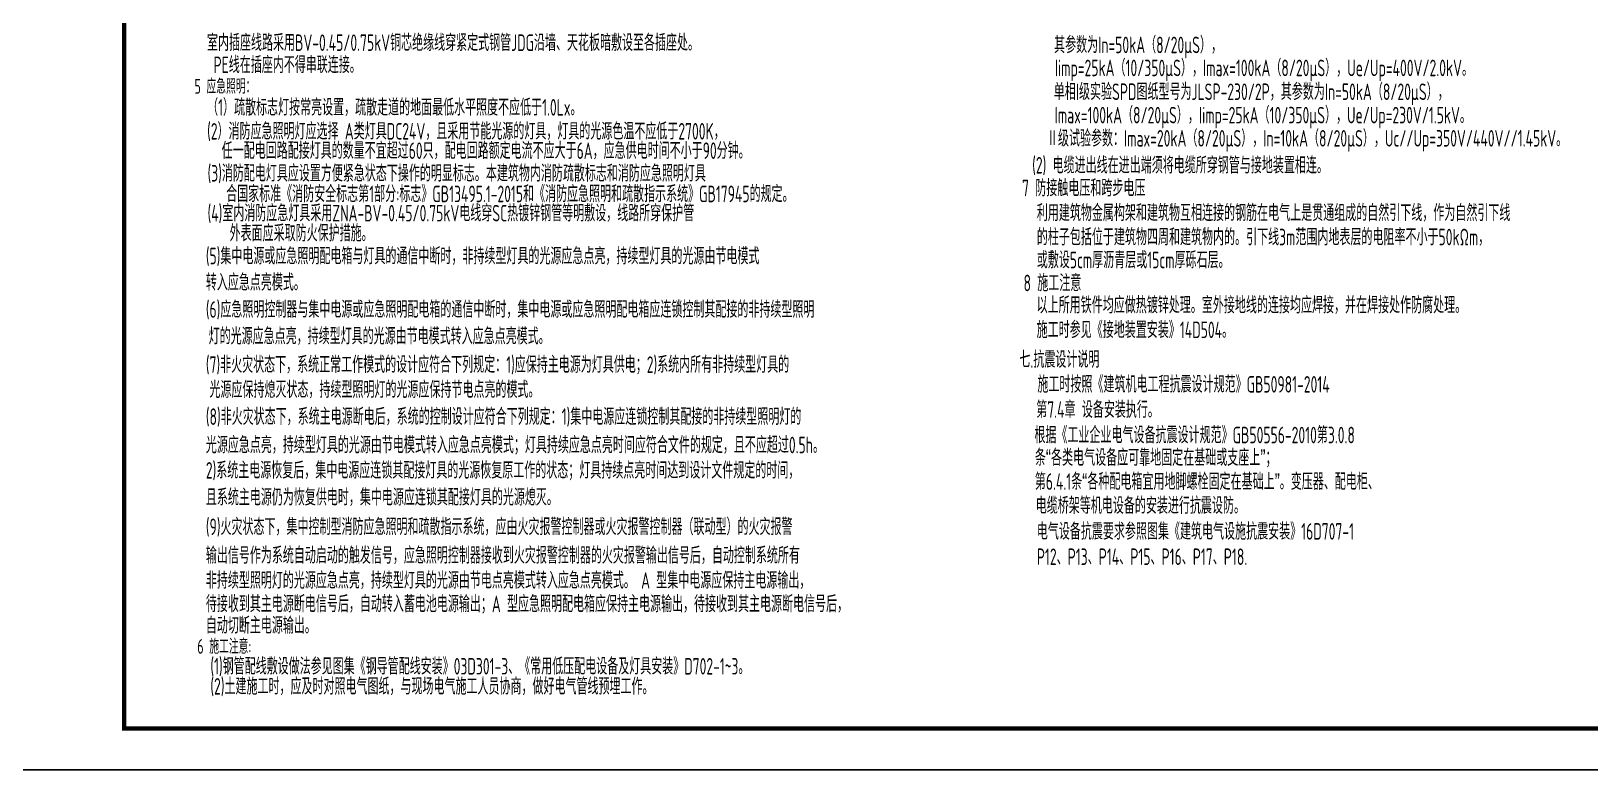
# Model space of a CAD drawing. Extents: x 5279878 to 5976284, y -275259 to -27697.
# Drawn here: x 5495063 to 5532752, y -170032 to -152165 of the extents above; entities that cross this region are included whole.
import ezdxf

# ---------------------------------------------------------------- set-up
doc = ezdxf.new("R2010")
doc.units = 0
doc.header["$LTSCALE"] = 1000
doc.header["$MEASUREMENT"] = 0
doc.layers.add('TUKUANG', color=4, linetype='CONTINUOUS')
doc.layers.add('电气', color=7, linetype='CONTINUOUS')
doc.styles.add('sceie', font='sceie.shx', dxfattribs={"width": 0.7, "bigfont": 'sceic.shx'})

msp = doc.modelspace()

# ---------------------------------------------------------------- linework, layer by layer
at = {"layer": 'TUKUANG'}
msp.add_lwpolyline([(5494812.7, -170032), (5554212.7, -170032), (5554212.7, -128032), (5494812.7, -128032)], close=True, dxfattribs=at)
at = {"layer": 'TUKUANG', "const_width": 100}
msp.add_lwpolyline([(5497312.7, -169032), (5553212.7, -169032), (5553212.7, -129032), (5497312.7, -129032)], close=True, dxfattribs=at)

# ---------------------------------------------------------------- texts
at = {"layer": '电气', "color": 3, "style": 'sceie', "width": 0.7}
for s, height, p in [('室内插座线路采用BV-0.45/0.75kV铜芯绝缘线穿紧定式钢管JDG沿墙、天花板暗敷设至各插座处。', 400, (5499314.6, -152643.5)), ('其参数为In=50kA（8/20μS），', 400.5, (5519796.8, -152697.1)), ('PE线在插座内不得串联连接。', 400, (5499473, -153179.5)), ('Iimp=25kA（10/350μS），Imax=100kA（8/20μS），Ue/Up=400V/2.0kV。', 400.5, (5519816.1, -153254.1)), ('5 应急照明：', 356, (5499011.3, -153678)), ('单相I级实验SPD图纸型号为JLSP-230/2P，其参数为In=50kA（8/20μS），', 400.5, (5519789.6, -153830.8)), ('（1）疏散标志灯按常亮设置，疏散走道的地面最低水平照度不应低于1.0Lx。 ', 400, (5499317.5, -154207.8)), ('Imax=100kA（8/20μS），Iimp=25kA（10/350μS），Ue/Up=230V/1.5kV。', 400.5, (5519811.9, -154395.6)), ('(2）消防应急照明灯应选择 A类灯具DC24V，且采用节能光源的灯具，灯具的光源色温不应低于2700K，', 400, (5499317.5, -154786.3)), ('Ⅱ级试验参数：Imax=20kA（8/20μS），In=10kA（8/20μS），Uc//Up=350V/440V//1.45kV。', 400.5, (5519624.3, -154957.1)), ('任一配电回路配接灯具的数量不宜超过60只，配电回路额定电流不应大于6A，应急供电时间不小于90分钟。', 400, (5499669.6, -155255.8)), ('(2) 电缆进出线在进出端须将电缆所穿钢管与接地装置相连。', 400.5, (5519268, -155608.5)), ('(3)消防配电灯具应设置方便紧急状态下操作的明显标志。本建筑物内消防疏散标志和消防应急照明灯具', 400, (5499327.4, -155803.4)), ('合国家标准《消防安全标志第1部分:标志》GB13495.1-2015和《消防应急照明和疏散指示系统》GB17945的规定。', 400, (5499778.6, -156301.6)), ('7 防接触电压和跨步电压', 400.5, (5519023.7, -156159)), ('(4)室内消防应急灯具采用ZNA-BV-0.45/0.75kV电线穿SC热镀锌钢管等明敷设，线路所穿保护管', 400, (5499327.4, -156767.2)), ('利用建筑物金属构架和建筑物互相连接的钢筋在电气上是贯通组成的自然引下线，作为自然引下线', 400.5, (5519379.3, -156760.2)), ('外表面应采取防火保护措施。', 400, (5499861.4, -157251.3)), ('的柱子包括位于建筑物四周和建筑物内的。引下线3m范围内地表层的电阻率不小于50kΩm，', 400.5, (5519379.3, -157345.5)), ('(5)集中电源或应急照明配电箱与灯具的通信中断时，非持续型灯具的光源应急点亮，持续型灯具的光源由节电模式', 400, (5499286.7, -157805)), ('或敷设5cm厚沥青层或15cm厚砾石层。', 400.5, (5519379.3, -157900.7)), ('转入应急点亮模式。', 400, (5499286.7, -158440.6)), ('8 施工注意', 400.5, (5519059.4, -158456.6)), ('(6)应急照明控制器与集中电源或应急照明配电箱的通信中断时，集中电源或应急照明配电箱应连锁控制其配接的非持续型照明', 400, (5499286.7, -159096.3)), ('以上所用铁件均应做热镀锌处理。室外接地线的连接均应焊接，并在焊接处作防腐处理。', 400.5, (5519375.5, -158991)), ('灯的光源应急点亮，持续型灯具的光源由节电模式转入应急点亮模式。', 400, (5499354.2, -159742.3)), ('施工时参见《接地装置安装》14D504。', 400.5, (5519375.5, -159589.8)), ('(7)非火灾状态下，系统正常工作模式的设计应符合下列规定：1)应保持主电源为灯具供电；2)系统内所有非持续型灯具的', 400, (5499286.7, -160430.3)), ('七.抗震设计说明', 400.5, (5518958.5, -160306.7)), ('施工时按照《建筑机电工程抗震设计规范》GB50981-2014', 400.5, (5519393.2, -160907.6)), ('光源应保持熄灭状态，持续型照明灯的光源应保持节电点亮的模式。', 400, (5499373.2, -161035.3)), ('(8)非火灾状态下，系统主电源断电后，系统的控制设计应符合下列规定：1)集中电源应连锁控制其配接的非持续型照明灯的', 400, (5499286.7, -161689.3)), ('第7.4章 设备安装执行。', 400.5, (5519365.9, -161518.4)), ('光源应急点亮，持续型灯具的光源由节电模式转入应急点亮模式；灯具持续应急点亮时间应符合文件的规定，且不应超过0.5h。', 400, (5499286.7, -162374.3)), ('根据《工业企业电气设备抗震设计规范》GB50556-2010第3.0.8', 400.5, (5519320.5, -162133.9)), ('条“各类电气设备应可靠地固定在基础或支座上”；', 400.5, (5519332.7, -162679.4)), ('2)系统主电源恢复后，集中电源应连锁其配接灯具的光源恢复原工作的状态；灯具持续点亮时间达到设计文件规定的时间，', 400, (5499286.7, -162987.8)), ('第6.4.1条“各种配电箱宜用地脚螺栓固定在基础上”。变压器、配电柜、', 400.5, (5519332.1, -163259.6)), ('且系统主电源仍为恢复供电时，集中电源应连锁其配接灯具的光源熄灭。', 400, (5499286.7, -163638.8)), ('电缆桥架等机电设备的安装进行抗震设防。', 400.5, (5519353.5, -163839.6)), ('(9)火灾状态下，集中控制型消防应急照明和疏散指示系统，应由火灾报警控制器或火灾报警控制器（联动型）的火灾报警', 400, (5499286.7, -164353.3)), ('电气设备抗震要求参照图集《建筑电气设施抗震安装》16D707-1', 400.5, (5519379.5, -164465.2)), ('输出信号作为系统自动启动的触发信号，应急照明控制器接收到火灾报警控制器的火灾报警输出信号后，自动控制系统所有', 400, (5499286.7, -165044.3)), ('P12、P13、P14、P15、P16、P17、P18.', 400.5, (5519379.5, -165077.8)), ('非持续型照明灯的光源应急点亮，持续型灯具的光源由节电点亮模式转入应急点亮模式。 A 型集中电源应保持主电源输出， ', 400, (5499286.7, -165649.8)), ('待接收到其主电源断电信号后，自动转入蓄电池电源输出；A 型应急照明配电箱应保持主电源输出，待接收到其主电源断电信号后，', 400, (5499286.7, -166219.3)), ('自动切断主电源输出。', 400, (5499286.7, -166739.8)), ('6 施工注意:', 356, (5499080, -167225.2)), ('(1)钢管配线敷设做法参见图集《钢导管配线安装》03D301-3、《常用低压配电设备及灯具安装》D702-1~3。', 400, (5499396.1, -167727.2)), ('(2)土建施工时，应及时对照电气图纸，与现场电气施工人员协商，做好电气管线预埋工作。', 400, (5499396.1, -168212.6))]:
    msp.add_text(s, height=height, dxfattribs=at).set_placement(p)

doc.saveas('drawing.dxf')
